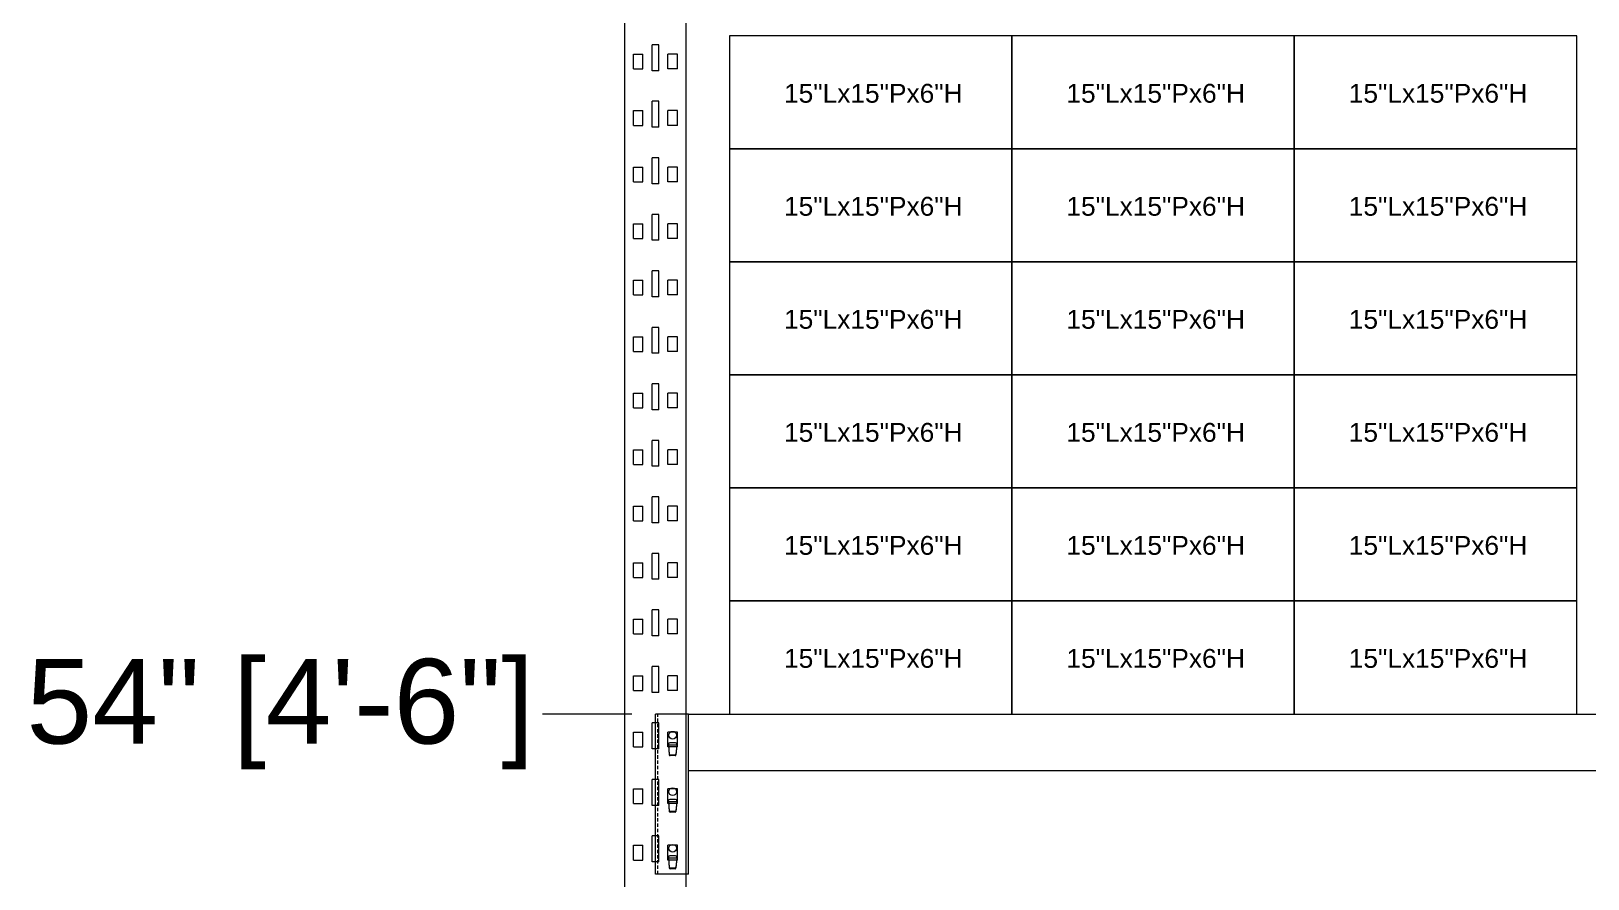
# Model space of a CAD drawing. Header units: inches. Extents: x 2743 to 10591, y -1604 to 5792.
# Drawn here: x 10262.6 to 10345.3, y 3749.9 to 3794.9 of the extents above; entities that cross this region are included whole.
import ezdxf

# ---------------------------------------------------------------- set-up
doc = ezdxf.new("R2010")
doc.units = ezdxf.units.IN
doc.header["$LTSCALE"] = 0.1875
doc.header["$MEASUREMENT"] = 0
doc.linetypes.add('HIDDEN', pattern=[9.525, 6.35, -3.175])
for name, color, linetype, lineweight in [('22 Dimension', 7, 'Continuous', 5), ('32 Echelle', 160, 'Continuous', 15), ('33 Poutre', 30, 'Continuous', 15), ('34 Plywood', 45, 'Continuous', 13)]:
    doc.layers.add(name, color=color, linetype=linetype, lineweight=lineweight)
doc.styles.add('NOTE', font='', dxfattribs={"height": 4.5})
doc.styles.get('NOTE').set_extended_font_data('SansSerif')

msp = doc.modelspace()

# ---------------------------------------------------------------- linework, layer by layer
at = {"layer": '22 Dimension'}
msp.add_line((10294.51947, 3758.64254), (10289.76947, 3758.64254), dxfattribs=at)
at = {"layer": '32 Echelle'}
for p, q in [((10294.1442, 3704.64254), (10294.14417, 3944.64254)), ((10297.3942, 3704.64254), (10297.39417, 3944.64254)), ((10295.94419, 3794.16754), (10295.59419, 3794.16754)), ((10295.59419, 3792.79254), (10295.59419, 3794.16754)), ((10295.94419, 3792.79254), (10295.94419, 3794.16754)), ((10294.60423, 3792.89254), (10294.60423, 3793.67254)), ((10294.60423, 3793.67254), (10295.10423, 3793.67254)), ((10295.10423, 3792.89254), (10295.10423, 3793.67254)), ((10296.93415, 3793.67254), (10296.43415, 3793.67254)), ((10296.43415, 3792.89254), (10296.43415, 3793.67254)), ((10296.93415, 3792.89254), (10296.93415, 3793.67254)), ((10294.60423, 3792.89254), (10295.10423, 3792.89254)), ((10295.94419, 3792.79254), (10295.59419, 3792.79254)), ((10296.93415, 3792.89254), (10296.43415, 3792.89254)), ((10295.94419, 3791.16754), (10295.59419, 3791.16754)), ((10295.59419, 3789.79254), (10295.59419, 3791.16754)), ((10295.94419, 3789.79254), (10295.94419, 3791.16754)), ((10294.60423, 3789.89254), (10294.60423, 3790.67254)), ((10294.60423, 3790.67254), (10295.10423, 3790.67254)), ((10295.10423, 3789.89254), (10295.10423, 3790.67254)), ((10296.93415, 3790.67254), (10296.43415, 3790.67254)), ((10296.43415, 3789.89254), (10296.43415, 3790.67254)), ((10296.93415, 3789.89254), (10296.93415, 3790.67254)), ((10294.60423, 3789.89254), (10295.10423, 3789.89254)), ((10295.94419, 3789.79254), (10295.59419, 3789.79254)), ((10296.93415, 3789.89254), (10296.43415, 3789.89254)), ((10294.60423, 3786.89254), (10294.60423, 3787.67254)), ((10294.60423, 3787.67254), (10295.10423, 3787.67254)), ((10295.10423, 3786.89254), (10295.10423, 3787.67254)), ((10295.94419, 3788.16754), (10295.59419, 3788.16754)), ((10295.59419, 3786.79254), (10295.59419, 3788.16754)), ((10295.94419, 3786.79254), (10295.94419, 3788.16754)), ((10296.93415, 3787.67254), (10296.43415, 3787.67254)), ((10296.43415, 3786.89254), (10296.43415, 3787.67254)), ((10296.93415, 3786.89254), (10296.93415, 3787.67254)), ((10294.60423, 3786.89254), (10295.10423, 3786.89254)), ((10295.94419, 3786.79254), (10295.59419, 3786.79254)), ((10296.93415, 3786.89254), (10296.43415, 3786.89254)), ((10295.94419, 3785.16754), (10295.59419, 3785.16754)), ((10295.59419, 3783.79254), (10295.59419, 3785.16754)), ((10295.94419, 3783.79254), (10295.94419, 3785.16754)), ((10294.60423, 3783.89254), (10294.60423, 3784.67254)), ((10294.60423, 3784.67254), (10295.10423, 3784.67254)), ((10295.10423, 3783.89254), (10295.10423, 3784.67254)), ((10296.93415, 3784.67254), (10296.43415, 3784.67254)), ((10296.43415, 3783.89254), (10296.43415, 3784.67254)), ((10296.93415, 3783.89254), (10296.93415, 3784.67254)), ((10294.60423, 3783.89254), (10295.10423, 3783.89254)), ((10295.94419, 3783.79254), (10295.59419, 3783.79254)), ((10296.93415, 3783.89254), (10296.43415, 3783.89254)), ((10294.60423, 3780.89254), (10294.60423, 3781.67254)), ((10294.60423, 3781.67254), (10295.10423, 3781.67254)), ((10295.10423, 3780.89254), (10295.10423, 3781.67254)), ((10295.94419, 3782.16754), (10295.59419, 3782.16754)), ((10295.59419, 3780.79254), (10295.59419, 3782.16754)), ((10295.94419, 3780.79254), (10295.94419, 3782.16754)), ((10296.93415, 3781.67254), (10296.43415, 3781.67254)), ((10296.43415, 3780.89254), (10296.43415, 3781.67254)), ((10296.93415, 3780.89254), (10296.93415, 3781.67254)), ((10294.60423, 3780.89254), (10295.10423, 3780.89254)), ((10296.93415, 3780.89254), (10296.43415, 3780.89254)), ((10295.94419, 3780.79254), (10295.59419, 3780.79254)), ((10295.94419, 3779.16754), (10295.59419, 3779.16754)), ((10295.59419, 3777.79254), (10295.59419, 3779.16754)), ((10295.94419, 3777.79254), (10295.94419, 3779.16754)), ((10294.60423, 3777.89254), (10294.60423, 3778.67254)), ((10294.60423, 3778.67254), (10295.10423, 3778.67254)), ((10295.10423, 3777.89254), (10295.10423, 3778.67254)), ((10296.93415, 3778.67254), (10296.43415, 3778.67254)), ((10296.43415, 3777.89254), (10296.43415, 3778.67254)), ((10296.93415, 3777.89254), (10296.93415, 3778.67254)), ((10294.60423, 3777.89254), (10295.10423, 3777.89254)), ((10295.94419, 3777.79254), (10295.59419, 3777.79254)), ((10296.93415, 3777.89254), (10296.43415, 3777.89254)), ((10295.94419, 3776.16754), (10295.59419, 3776.16754)), ((10295.59419, 3774.79254), (10295.59419, 3776.16754)), ((10295.94419, 3774.79254), (10295.94419, 3776.16754)), ((10294.60423, 3774.89254), (10294.60423, 3775.67254)), ((10294.60423, 3775.67254), (10295.10423, 3775.67254)), ((10295.10423, 3774.89254), (10295.10423, 3775.67254)), ((10296.93415, 3775.67254), (10296.43415, 3775.67254)), ((10296.43415, 3774.89254), (10296.43415, 3775.67254)), ((10296.93415, 3774.89254), (10296.93415, 3775.67254)), ((10294.60423, 3774.89254), (10295.10423, 3774.89254)), ((10295.94419, 3774.79254), (10295.59419, 3774.79254)), ((10296.93415, 3774.89254), (10296.43415, 3774.89254)), ((10294.60423, 3771.89254), (10294.60423, 3772.67254)), ((10294.60423, 3772.67254), (10295.10423, 3772.67254)), ((10295.10423, 3771.89254), (10295.10423, 3772.67254)), ((10295.94419, 3773.16754), (10295.59419, 3773.16754)), ((10295.59419, 3771.79254), (10295.59419, 3773.16754)), ((10295.94419, 3771.79254), (10295.94419, 3773.16754)), ((10296.93415, 3772.67254), (10296.43415, 3772.67254)), ((10296.43415, 3771.89254), (10296.43415, 3772.67254)), ((10296.93415, 3771.89254), (10296.93415, 3772.67254)), ((10294.60423, 3771.89254), (10295.10423, 3771.89254)), ((10295.94419, 3771.79254), (10295.59419, 3771.79254)), ((10296.93415, 3771.89254), (10296.43415, 3771.89254)), ((10295.94419, 3770.16754), (10295.59419, 3770.16754)), ((10295.59419, 3768.79254), (10295.59419, 3770.16754)), ((10295.94419, 3768.79254), (10295.94419, 3770.16754)), ((10294.60423, 3768.89254), (10294.60423, 3769.67254)), ((10294.60423, 3769.67254), (10295.10423, 3769.67254)), ((10295.10423, 3768.89254), (10295.10423, 3769.67254)), ((10296.93415, 3769.67254), (10296.43415, 3769.67254)), ((10296.43415, 3768.89254), (10296.43415, 3769.67254)), ((10296.93415, 3768.89254), (10296.93415, 3769.67254)), ((10294.60423, 3768.89254), (10295.10423, 3768.89254)), ((10295.94419, 3768.79254), (10295.59419, 3768.79254)), ((10296.93415, 3768.89254), (10296.43415, 3768.89254)), ((10295.94419, 3767.16754), (10295.59419, 3767.16754)), ((10295.59419, 3765.79254), (10295.59419, 3767.16754)), ((10295.94419, 3765.79254), (10295.94419, 3767.16754)), ((10294.60423, 3765.89254), (10294.60423, 3766.67254)), ((10294.60423, 3766.67254), (10295.10423, 3766.67254)), ((10295.10423, 3765.89254), (10295.10423, 3766.67254)), ((10296.93415, 3766.67254), (10296.43415, 3766.67254)), ((10296.43415, 3765.89254), (10296.43415, 3766.67254)), ((10296.93415, 3765.89254), (10296.93415, 3766.67254)), ((10294.60423, 3765.89254), (10295.10423, 3765.89254)), ((10295.94419, 3765.79254), (10295.59419, 3765.79254)), ((10296.93415, 3765.89254), (10296.43415, 3765.89254)), ((10294.60423, 3762.89254), (10294.60423, 3763.67254)), ((10294.60423, 3763.67254), (10295.10423, 3763.67254)), ((10295.10423, 3762.89254), (10295.10423, 3763.67254)), ((10295.94419, 3764.16754), (10295.59419, 3764.16754)), ((10295.59419, 3762.79254), (10295.59419, 3764.16754)), ((10295.94419, 3762.79254), (10295.94419, 3764.16754)), ((10296.93415, 3763.67254), (10296.43415, 3763.67254)), ((10296.43415, 3762.89254), (10296.43415, 3763.67254)), ((10296.93415, 3762.89254), (10296.93415, 3763.67254)), ((10294.60423, 3762.89254), (10295.10423, 3762.89254)), ((10295.94419, 3762.79254), (10295.59419, 3762.79254)), ((10296.93415, 3762.89254), (10296.43415, 3762.89254)), ((10295.94419, 3761.16754), (10295.59419, 3761.16754)), ((10295.59419, 3759.79254), (10295.59419, 3761.16754)), ((10295.94419, 3759.79254), (10295.94419, 3761.16754)), ((10294.60423, 3759.89254), (10294.60423, 3760.67254)), ((10294.60423, 3760.67254), (10295.10423, 3760.67254)), ((10295.10423, 3759.89254), (10295.10423, 3760.67254)), ((10296.93415, 3760.67254), (10296.43415, 3760.67254)), ((10296.43415, 3759.89254), (10296.43415, 3760.67254)), ((10296.93415, 3759.89254), (10296.93415, 3760.67254)), ((10294.60423, 3759.89254), (10295.10423, 3759.89254)), ((10295.94419, 3759.79254), (10295.59419, 3759.79254)), ((10296.93415, 3759.89254), (10296.43415, 3759.89254)), ((10294.60423, 3756.89254), (10294.60423, 3757.67254)), ((10294.60423, 3757.67254), (10295.10423, 3757.67254)), ((10295.10423, 3756.89254), (10295.10423, 3757.67254)), ((10295.94419, 3758.16754), (10295.59419, 3758.16754)), ((10295.59419, 3756.79254), (10295.59419, 3758.16754)), ((10295.94419, 3756.79254), (10295.94419, 3758.16754)), ((10296.93415, 3757.67254), (10296.43415, 3757.67254)), ((10296.43415, 3756.89254), (10296.43415, 3757.67254)), ((10296.93415, 3756.89254), (10296.93415, 3757.67254)), ((10294.60423, 3756.89254), (10295.10423, 3756.89254)), ((10296.93415, 3756.89254), (10296.43415, 3756.89254)), ((10295.94419, 3756.79254), (10295.59419, 3756.79254)), ((10295.94419, 3755.16754), (10295.59419, 3755.16754)), ((10295.59419, 3753.79254), (10295.59419, 3755.16754)), ((10295.94419, 3753.79254), (10295.94419, 3755.16754)), ((10294.60423, 3753.89254), (10294.60423, 3754.67254)), ((10294.60423, 3754.67254), (10295.10423, 3754.67254)), ((10295.10423, 3753.89254), (10295.10423, 3754.67254)), ((10296.93415, 3754.67254), (10296.43415, 3754.67254)), ((10296.43415, 3753.89254), (10296.43415, 3754.67254)), ((10296.93415, 3753.89254), (10296.93415, 3754.67254)), ((10294.60423, 3753.89254), (10295.10423, 3753.89254)), ((10295.94419, 3753.79254), (10295.59419, 3753.79254)), ((10296.93415, 3753.89254), (10296.43415, 3753.89254)), ((10295.94419, 3752.16754), (10295.59419, 3752.16754)), ((10295.59419, 3750.79254), (10295.59419, 3752.16754)), ((10295.94419, 3750.79254), (10295.94419, 3752.16754)), ((10294.60423, 3750.89254), (10294.60423, 3751.67254)), ((10294.60423, 3751.67254), (10295.10423, 3751.67254)), ((10295.10423, 3750.89254), (10295.10423, 3751.67254)), ((10296.93415, 3751.67254), (10296.43415, 3751.67254)), ((10296.43415, 3750.89254), (10296.43415, 3751.67254)), ((10296.93415, 3750.89254), (10296.93415, 3751.67254)), ((10294.60423, 3750.89254), (10295.10423, 3750.89254)), ((10295.94419, 3750.79254), (10295.59419, 3750.79254)), ((10296.93415, 3750.89254), (10296.43415, 3750.89254))]:
    msp.add_line(p, q, dxfattribs=at)
at = {"layer": '33 Poutre'}
for p, q in [((10297.51947, 3758.64254), (10295.76947, 3758.64254)), ((10295.76947, 3750.14254), (10295.76947, 3758.64254)), ((10297.51947, 3758.64254), (10295.76947, 3758.64254)), ((10295.76947, 3758.16598), (10295.76947, 3758.64254)), ((10297.51947, 3750.14254), (10297.51947, 3758.64254)), ((10297.51947, 3750.14254), (10297.51947, 3758.64254)), ((10297.51947, 3758.64254), (10441.64447, 3758.64254)), ((10295.76947, 3750.14254), (10295.76947, 3758.16598)), ((10296.46665, 3756.98254), (10296.46665, 3757.04504)), ((10296.46665, 3756.98254), (10296.46665, 3757.04504)), ((10296.46665, 3756.98254), (10296.46665, 3757.04504)), ((10296.46665, 3756.98254), (10296.46665, 3757.04504)), ((10296.90165, 3756.98254), (10296.46665, 3756.98254)), ((10296.46665, 3756.98254), (10296.5068, 3756.47583)), ((10296.90165, 3756.98254), (10296.46665, 3756.98254)), ((10296.46665, 3756.98254), (10296.5068, 3756.47583)), ((10296.90165, 3756.98254), (10296.46665, 3756.98254)), ((10296.46665, 3756.98254), (10296.5068, 3756.47583)), ((10296.90165, 3756.98254), (10296.46665, 3756.98254)), ((10296.46665, 3756.98254), (10296.5068, 3756.47583)), ((10296.46903, 3756.98254), (10296.5068, 3756.50583)), ((10296.46903, 3756.98254), (10296.5068, 3756.50583)), ((10296.46903, 3756.98254), (10296.5068, 3756.50583)), ((10296.46903, 3756.98254), (10296.5068, 3756.50583)), ((10296.83915, 3757.10754), (10296.52915, 3757.10754)), ((10296.83915, 3757.10754), (10296.52915, 3757.10754)), ((10296.83915, 3757.10754), (10296.52915, 3757.10754)), ((10296.83915, 3757.10754), (10296.52915, 3757.10754)), ((10296.89928, 3756.98254), (10296.86151, 3756.50583)), ((10296.90165, 3756.98254), (10296.86151, 3756.47583)), ((10296.90165, 3756.98254), (10296.86151, 3756.47583)), ((10296.89928, 3756.98254), (10296.86151, 3756.50583)), ((10296.89928, 3756.98254), (10296.86151, 3756.50583)), ((10296.90165, 3756.98254), (10296.86151, 3756.47583)), ((10296.90165, 3756.98254), (10296.86151, 3756.47583)), ((10296.89928, 3756.98254), (10296.86151, 3756.50583)), ((10296.90165, 3756.98254), (10296.90165, 3757.04504)), ((10296.90165, 3756.98254), (10296.90165, 3757.04504)), ((10296.90165, 3756.98254), (10296.90165, 3757.04504)), ((10296.90165, 3756.98254), (10296.90165, 3757.04504)), ((10296.81465, 3756.46254), (10296.55365, 3756.46254)), ((10296.81465, 3756.46254), (10296.55365, 3756.46254)), ((10296.81465, 3756.46254), (10296.55365, 3756.46254)), ((10296.81465, 3756.46254), (10296.55365, 3756.46254)), ((10296.81465, 3756.43254), (10296.55365, 3756.43254)), ((10296.81465, 3756.43254), (10296.55365, 3756.43254)), ((10296.81465, 3756.43254), (10296.55365, 3756.43254)), ((10296.81465, 3756.43254), (10296.55365, 3756.43254)), ((10297.51947, 3755.64254), (10441.64447, 3755.64254)), ((10296.46665, 3753.98254), (10296.46665, 3754.04504)), ((10296.46665, 3753.98254), (10296.46665, 3754.04504)), ((10296.46665, 3753.98254), (10296.46665, 3754.04504)), ((10296.46665, 3753.98254), (10296.46665, 3754.04504)), ((10296.90165, 3753.98254), (10296.46665, 3753.98254)), ((10296.46665, 3753.98254), (10296.5068, 3753.47583)), ((10296.90165, 3753.98254), (10296.46665, 3753.98254)), ((10296.46665, 3753.98254), (10296.5068, 3753.47583)), ((10296.90165, 3753.98254), (10296.46665, 3753.98254)), ((10296.46665, 3753.98254), (10296.5068, 3753.47583)), ((10296.90165, 3753.98254), (10296.46665, 3753.98254)), ((10296.46665, 3753.98254), (10296.5068, 3753.47583)), ((10296.46903, 3753.98254), (10296.5068, 3753.50583)), ((10296.46903, 3753.98254), (10296.5068, 3753.50583)), ((10296.46903, 3753.98254), (10296.5068, 3753.50583)), ((10296.46903, 3753.98254), (10296.5068, 3753.50583)), ((10296.83915, 3754.10754), (10296.52915, 3754.10754)), ((10296.83915, 3754.10754), (10296.52915, 3754.10754)), ((10296.83915, 3754.10754), (10296.52915, 3754.10754)), ((10296.83915, 3754.10754), (10296.52915, 3754.10754)), ((10296.89928, 3753.98254), (10296.86151, 3753.50583)), ((10296.90165, 3753.98254), (10296.86151, 3753.47583)), ((10296.90165, 3753.98254), (10296.86151, 3753.47583)), ((10296.89928, 3753.98254), (10296.86151, 3753.50583)), ((10296.89928, 3753.98254), (10296.86151, 3753.50583)), ((10296.90165, 3753.98254), (10296.86151, 3753.47583)), ((10296.90165, 3753.98254), (10296.86151, 3753.47583)), ((10296.89928, 3753.98254), (10296.86151, 3753.50583)), ((10296.90165, 3753.98254), (10296.90165, 3754.04504)), ((10296.90165, 3753.98254), (10296.90165, 3754.04504)), ((10296.90165, 3753.98254), (10296.90165, 3754.04504)), ((10296.90165, 3753.98254), (10296.90165, 3754.04504)), ((10296.81465, 3753.46254), (10296.55365, 3753.46254)), ((10296.81465, 3753.46254), (10296.55365, 3753.46254)), ((10296.81465, 3753.46254), (10296.55365, 3753.46254)), ((10296.81465, 3753.46254), (10296.55365, 3753.46254)), ((10296.81465, 3753.43254), (10296.55365, 3753.43254)), ((10296.81465, 3753.43254), (10296.55365, 3753.43254)), ((10296.81465, 3753.43254), (10296.55365, 3753.43254)), ((10296.81465, 3753.43254), (10296.55365, 3753.43254)), ((10296.46665, 3750.98254), (10296.46665, 3751.04504)), ((10296.46665, 3750.98254), (10296.46665, 3751.04504)), ((10296.83915, 3751.10754), (10296.52915, 3751.10754)), ((10296.83915, 3751.10754), (10296.52915, 3751.10754)), ((10296.90165, 3750.98254), (10296.90165, 3751.04504)), ((10296.90165, 3750.98254), (10296.90165, 3751.04504)), ((10296.90165, 3750.98254), (10296.46665, 3750.98254)), ((10296.46665, 3750.98254), (10296.5068, 3750.47583)), ((10296.90165, 3750.98254), (10296.46665, 3750.98254)), ((10296.46665, 3750.98254), (10296.5068, 3750.47583)), ((10296.46903, 3750.98254), (10296.5068, 3750.50583)), ((10296.46903, 3750.98254), (10296.5068, 3750.50583)), ((10296.81465, 3750.46254), (10296.55365, 3750.46254)), ((10296.81465, 3750.46254), (10296.55365, 3750.46254)), ((10296.81465, 3750.43254), (10296.55365, 3750.43254)), ((10296.81465, 3750.43254), (10296.55365, 3750.43254)), ((10296.90165, 3750.98254), (10296.86151, 3750.47583)), ((10296.89928, 3750.98254), (10296.86151, 3750.50583)), ((10296.90165, 3750.98254), (10296.86151, 3750.47583)), ((10296.89928, 3750.98254), (10296.86151, 3750.50583)), ((10297.51947, 3750.14254), (10295.76947, 3750.14254)), ((10297.51947, 3750.14254), (10295.76947, 3750.14254))]:
    msp.add_line(p, q, dxfattribs=at)
at = {"layer": '33 Poutre', "linetype": 'HIDDEN', "ltscale": 0.15}
for p, q in [((10295.88847, 3750.14254), (10295.88847, 3758.64254)), ((10297.40047, 3750.14254), (10297.40047, 3758.64254))]:
    msp.add_line(p, q, dxfattribs=at)
at = {"layer": '33 Poutre'}
for centre in [(10296.68415, 3757.51754), (10296.68415, 3757.51754), (10296.68415, 3754.51754), (10296.68415, 3754.51754), (10296.68415, 3751.51754), (10296.68415, 3751.51754)]:
    msp.add_circle(centre, 0.205, dxfattribs=at)
for centre, radius, start, end in [((10296.52915, 3757.04504), 0.0625, 90, 180), ((10296.52915, 3757.04504), 0.0625, 90, 180), ((10296.52915, 3757.04504), 0.0625, 90, 180), ((10296.52915, 3757.04504), 0.0625, 90, 180), ((10296.83915, 3757.04504), 0.0625, 0, 90), ((10296.83915, 3757.04504), 0.0625, 0, 90), ((10296.83915, 3757.04504), 0.0625, 0, 90), ((10296.83915, 3757.04504), 0.0625, 0, 90), ((10296.55365, 3756.50954), 0.047, 184.5300839, 270), ((10296.55365, 3756.50954), 0.047, 184.5300839, 270), ((10296.55365, 3756.50954), 0.047, 184.5300839, 270), ((10296.55365, 3756.50954), 0.047, 184.5300839, 270), ((10296.55365, 3756.47954), 0.047, 184.5300839, 270), ((10296.55365, 3756.47954), 0.047, 184.5300839, 270), ((10296.55365, 3756.47954), 0.047, 184.5300839, 270), ((10296.55365, 3756.47954), 0.047, 184.5300839, 270), ((10296.81465, 3756.50954), 0.047, 270, 355.4699161), ((10296.81465, 3756.50954), 0.047, 270, 355.4699161), ((10296.81465, 3756.50954), 0.047, 270, 355.4699161), ((10296.81465, 3756.50954), 0.047, 270, 355.4699161), ((10296.81465, 3756.47954), 0.047, 270, 355.4699161), ((10296.81465, 3756.47954), 0.047, 270, 355.4699161), ((10296.81465, 3756.47954), 0.047, 270, 355.4699161), ((10296.81465, 3756.47954), 0.047, 270, 355.4699161), ((10296.52915, 3754.04504), 0.0625, 90, 180), ((10296.52915, 3754.04504), 0.0625, 90, 180), ((10296.52915, 3754.04504), 0.0625, 90, 180), ((10296.52915, 3754.04504), 0.0625, 90, 180), ((10296.83915, 3754.04504), 0.0625, 0, 90), ((10296.83915, 3754.04504), 0.0625, 0, 90), ((10296.83915, 3754.04504), 0.0625, 0, 90), ((10296.83915, 3754.04504), 0.0625, 0, 90), ((10296.55365, 3753.50954), 0.047, 184.5300839, 270), ((10296.55365, 3753.50954), 0.047, 184.5300839, 270), ((10296.55365, 3753.50954), 0.047, 184.5300839, 270), ((10296.55365, 3753.50954), 0.047, 184.5300839, 270), ((10296.55365, 3753.47954), 0.047, 184.5300839, 270), ((10296.55365, 3753.47954), 0.047, 184.5300839, 270), ((10296.55365, 3753.47954), 0.047, 184.5300839, 270), ((10296.55365, 3753.47954), 0.047, 184.5300839, 270), ((10296.81465, 3753.50954), 0.047, 270, 355.4699161), ((10296.81465, 3753.50954), 0.047, 270, 355.4699161), ((10296.81465, 3753.50954), 0.047, 270, 355.4699161), ((10296.81465, 3753.50954), 0.047, 270, 355.4699161), ((10296.81465, 3753.47954), 0.047, 270, 355.4699161), ((10296.81465, 3753.47954), 0.047, 270, 355.4699161), ((10296.81465, 3753.47954), 0.047, 270, 355.4699161), ((10296.81465, 3753.47954), 0.047, 270, 355.4699161), ((10296.52915, 3751.04504), 0.0625, 90, 180), ((10296.52915, 3751.04504), 0.0625, 90, 180), ((10296.83915, 3751.04504), 0.0625, 0, 90), ((10296.83915, 3751.04504), 0.0625, 0, 90), ((10296.55365, 3750.50954), 0.047, 184.5300839, 270), ((10296.55365, 3750.50954), 0.047, 184.5300839, 270), ((10296.55365, 3750.47954), 0.047, 184.5300839, 270), ((10296.55365, 3750.47954), 0.047, 184.5300839, 270), ((10296.81465, 3750.50954), 0.047, 270, 355.4699161), ((10296.81465, 3750.50954), 0.047, 270, 355.4699161), ((10296.81465, 3750.47954), 0.047, 270, 355.4699161), ((10296.81465, 3750.47954), 0.047, 270, 355.4699161)]:
    msp.add_arc(centre, radius, start, end, dxfattribs=at)
at = {"layer": '34 Plywood'}
for p, q in [((10314.70697, 3794.64254), (10299.70697, 3794.64254)), ((10299.70697, 3794.64254), (10299.70697, 3788.64254)), ((10314.70697, 3788.64254), (10314.70697, 3794.64254)), ((10329.70697, 3794.64254), (10314.70697, 3794.64254)), ((10314.70697, 3794.64254), (10314.70697, 3788.64254)), ((10329.70697, 3788.64254), (10329.70697, 3794.64254)), ((10344.70697, 3794.64254), (10329.70697, 3794.64254)), ((10329.70697, 3794.64254), (10329.70697, 3788.64254)), ((10344.70697, 3788.64254), (10344.70697, 3794.64254)), ((10314.70697, 3788.64254), (10299.70697, 3788.64254)), ((10299.70697, 3788.64254), (10299.70697, 3782.64254)), ((10299.70697, 3788.64254), (10314.70697, 3788.64254)), ((10314.70697, 3782.64254), (10314.70697, 3788.64254)), ((10329.70697, 3788.64254), (10314.70697, 3788.64254)), ((10314.70697, 3788.64254), (10314.70697, 3782.64254)), ((10314.70697, 3788.64254), (10329.70697, 3788.64254)), ((10329.70697, 3782.64254), (10329.70697, 3788.64254)), ((10344.70697, 3788.64254), (10329.70697, 3788.64254)), ((10329.70697, 3788.64254), (10329.70697, 3782.64254)), ((10329.70697, 3788.64254), (10344.70697, 3788.64254)), ((10344.70697, 3782.64254), (10344.70697, 3788.64254)), ((10314.70697, 3782.64254), (10299.70697, 3782.64254)), ((10299.70697, 3782.64254), (10299.70697, 3776.64254)), ((10299.70697, 3782.64254), (10314.70697, 3782.64254)), ((10314.70697, 3776.64254), (10314.70697, 3782.64254)), ((10329.70697, 3782.64254), (10314.70697, 3782.64254)), ((10314.70697, 3782.64254), (10314.70697, 3776.64254)), ((10314.70697, 3782.64254), (10329.70697, 3782.64254)), ((10329.70697, 3776.64254), (10329.70697, 3782.64254)), ((10344.70697, 3782.64254), (10329.70697, 3782.64254)), ((10329.70697, 3782.64254), (10329.70697, 3776.64254)), ((10329.70697, 3782.64254), (10344.70697, 3782.64254)), ((10344.70697, 3776.64254), (10344.70697, 3782.64254)), ((10314.70697, 3776.64254), (10299.70697, 3776.64254)), ((10299.70697, 3776.64254), (10299.70697, 3770.64254)), ((10299.70697, 3776.64254), (10314.70697, 3776.64254)), ((10314.70697, 3770.64254), (10314.70697, 3776.64254)), ((10329.70697, 3776.64254), (10314.70697, 3776.64254)), ((10314.70697, 3776.64254), (10314.70697, 3770.64254)), ((10314.70697, 3776.64254), (10329.70697, 3776.64254)), ((10329.70697, 3770.64254), (10329.70697, 3776.64254)), ((10344.70697, 3776.64254), (10329.70697, 3776.64254)), ((10329.70697, 3776.64254), (10329.70697, 3770.64254)), ((10329.70697, 3776.64254), (10344.70697, 3776.64254)), ((10344.70697, 3770.64254), (10344.70697, 3776.64254)), ((10314.70697, 3770.64254), (10299.70697, 3770.64254)), ((10299.70697, 3770.64254), (10299.70697, 3764.64254)), ((10299.70697, 3770.64254), (10314.70697, 3770.64254)), ((10314.70697, 3764.64254), (10314.70697, 3770.64254)), ((10329.70697, 3770.64254), (10314.70697, 3770.64254)), ((10314.70697, 3770.64254), (10314.70697, 3764.64254)), ((10314.70697, 3770.64254), (10329.70697, 3770.64254)), ((10329.70697, 3764.64254), (10329.70697, 3770.64254)), ((10344.70697, 3770.64254), (10329.70697, 3770.64254)), ((10329.70697, 3770.64254), (10329.70697, 3764.64254)), ((10329.70697, 3770.64254), (10344.70697, 3770.64254)), ((10344.70697, 3764.64254), (10344.70697, 3770.64254)), ((10314.70697, 3764.64254), (10299.70697, 3764.64254)), ((10299.70697, 3764.64254), (10299.70697, 3758.64254)), ((10299.70697, 3764.64254), (10314.70697, 3764.64254)), ((10314.70697, 3758.64254), (10314.70697, 3764.64254)), ((10329.70697, 3764.64254), (10314.70697, 3764.64254)), ((10314.70697, 3764.64254), (10314.70697, 3758.64254)), ((10314.70697, 3764.64254), (10329.70697, 3764.64254)), ((10329.70697, 3758.64254), (10329.70697, 3764.64254)), ((10344.70697, 3764.64254), (10329.70697, 3764.64254)), ((10329.70697, 3764.64254), (10329.70697, 3758.64254)), ((10329.70697, 3764.64254), (10344.70697, 3764.64254)), ((10344.70697, 3758.64254), (10344.70697, 3764.64254)), ((10299.70697, 3758.64254), (10314.70697, 3758.64254)), ((10314.70697, 3758.64254), (10329.70697, 3758.64254)), ((10329.70697, 3758.64254), (10344.70697, 3758.64254))]:
    msp.add_line(p, q, dxfattribs=at)

# ---------------------------------------------------------------- texts
at = {"layer": '22 Dimension', "insert": (10275.84354, 3758.64254), "char_height": 4.5, "attachment_point": 5, "style": 'NOTE'}
msp.add_mtext('\\A1;54" [4\'-6"]', dxfattribs=at)
at = {"layer": '34 Plywood', "char_height": 1, "attachment_point": 1, "style": 'NOTE'}
for insert in [(10302.60062, 3792.09464), (10317.60062, 3792.09464), (10332.60062, 3792.09464), (10302.60062, 3786.09464), (10317.60062, 3786.09464), (10332.60062, 3786.09464), (10302.60062, 3780.09464), (10317.60062, 3780.09464), (10332.60062, 3780.09464), (10302.60062, 3774.09464), (10317.60062, 3774.09464), (10332.60062, 3774.09464), (10302.60062, 3768.09464), (10317.60062, 3768.09464), (10332.60062, 3768.09464), (10302.60062, 3762.09464), (10317.60062, 3762.09464), (10332.60062, 3762.09464)]:
    msp.add_mtext_dynamic_manual_height_columns('15"Lx15"Px6"H', width=10.4862205, gutter_width=22.5, heights=[0], dxfattribs=dict(at, insert=insert))

doc.saveas('drawing.dxf')
